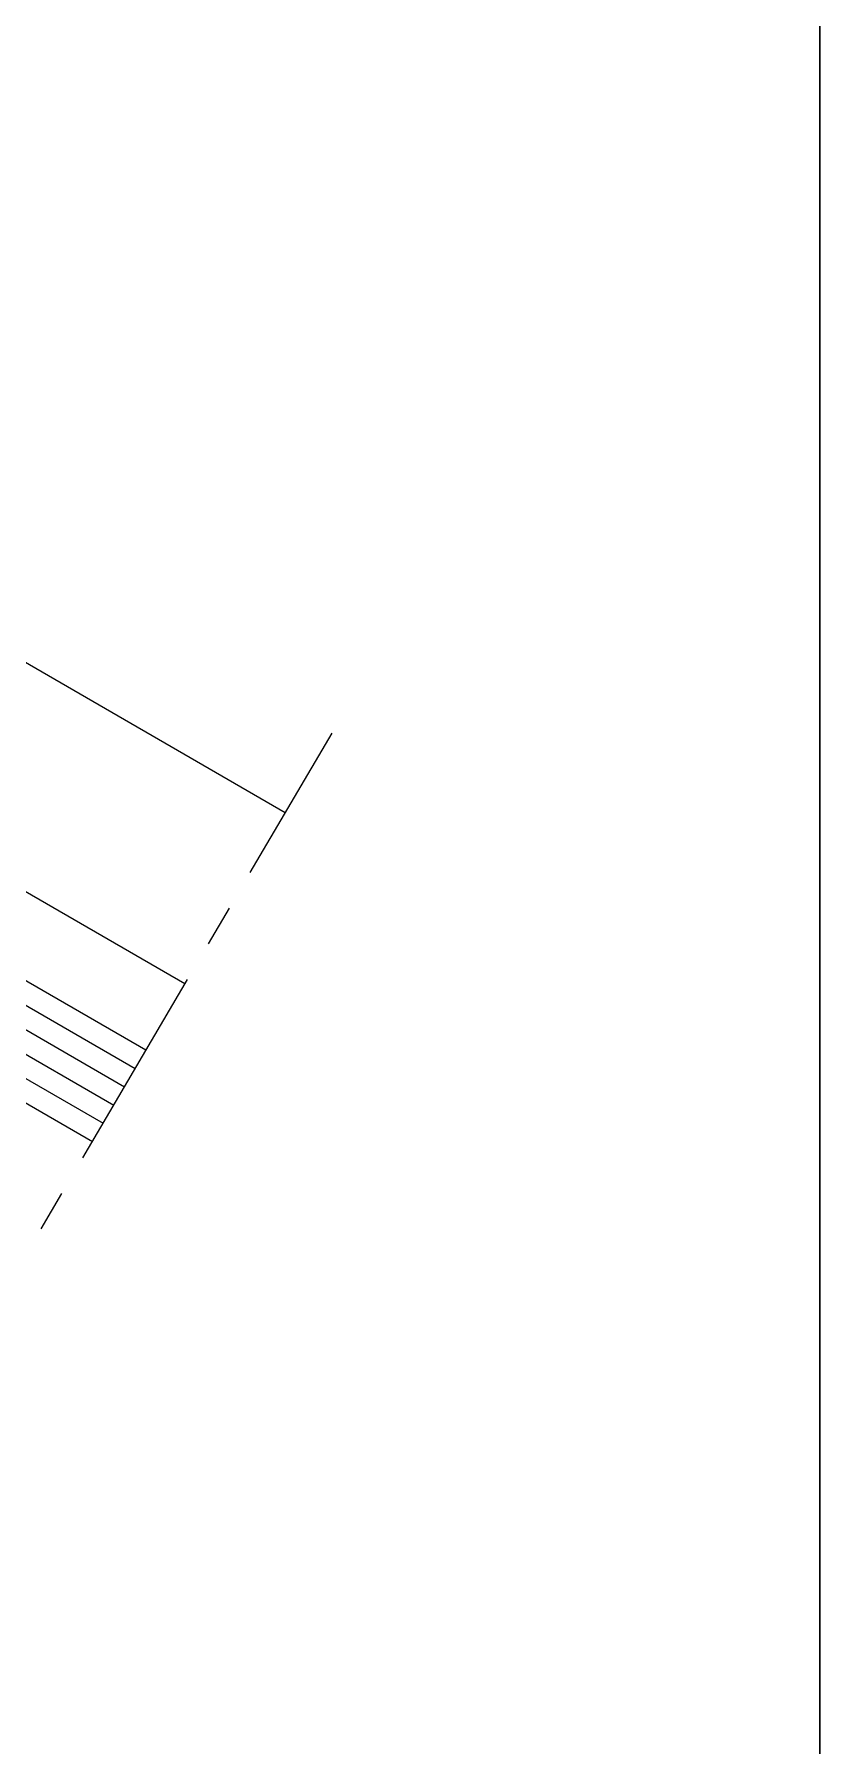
# Model space of a CAD drawing. Header units: millimetres. Extents: x -153 to 2280, y 0 to 724.
# Drawn here: x 1790.3 to 1820, y 461.6 to 526.3 of the extents above; entities that cross this region are included whole.
import ezdxf

# ---------------------------------------------------------------- set-up
doc = ezdxf.new("R2010")
doc.units = ezdxf.units.MM
doc.header["$LTSCALE"] = 0.025
doc.header["$MEASUREMENT"] = 0
doc.linetypes.add('CENTER', pattern=[2, 1.25, -0.25, 0.25, -0.25])
for name, color, linetype in [('ASSI', 1, 'CENTER'), ('FINE', 7, 'Continuous'), ('MARCHIO', 7, 'Continuous'), ('VETRO', 140, 'Continuous')]:
    doc.layers.add(name, color=color, linetype=linetype)

msp = doc.modelspace()

# ---------------------------------------------------------------- linework, layer by layer
at = {"layer": 'ASSI', "ltscale": 250}
msp.add_line((1754.122264536298, 419.1240033504772), (1801.554058949595, 499.8392360476035), dxfattribs=at)
at = {"layer": 'FINE'}
for p, q in [((1764.602510018358, 517.1474319574392), (1799.770994167975, 496.8428981666663)), ((1759.779301478035, 511.2834957004354), (1795.971808419028, 490.3777798725137))]:
    msp.add_line(p, q, dxfattribs=at)
at = {"layer": 'MARCHIO'}
for points in [[(1610.00000178065, 397.0000004756924), (1610.00000178065, 694.0000004756923), (1820.00000178065, 694.0000004756923), (1820.00000178065, 397.0000004756924)], [(1610.000002465813, 397.0000008601816), (1610.000002465813, 694.0000008601814), (1820.000002465813, 694.0000008601814), (1820.000002465813, 397.0000008601816)], [(1820.000003056764, 693.9999994246718), (1610.000003056764, 693.9999994246718), (1610.000003056764, 396.9999994246719), (1820.000003056764, 396.9999994246719)]]:
    msp.add_lwpolyline(points, close=True, dxfattribs=at)
at = {"layer": 'VETRO'}
for p, q in [((1752.493843165233, 511.1787306599723), (1794.1012404319, 487.1566886477826)), ((1752.093843165233, 510.4859103369448), (1793.695915565192, 486.4669426379821)), ((1751.693843165233, 509.7930900139172), (1793.290590698484, 485.7771966281817)), ((1751.293843165233, 509.1002696908896), (1792.885265831777, 485.0874506183812)), ((1750.893843165233, 508.4074493678621), (1792.479940965069, 484.3977046085807))]:
    msp.add_line(p, q, dxfattribs=at)
msp.add_lwpolyline([(1794.506565298608, 487.846434657583), (1752.893843165233, 511.8715509829998), (1746.393843165233, 500.6132207338021), (1787.920036214607, 476.6380619983258)], dxfattribs=at)

doc.saveas('drawing.dxf')
